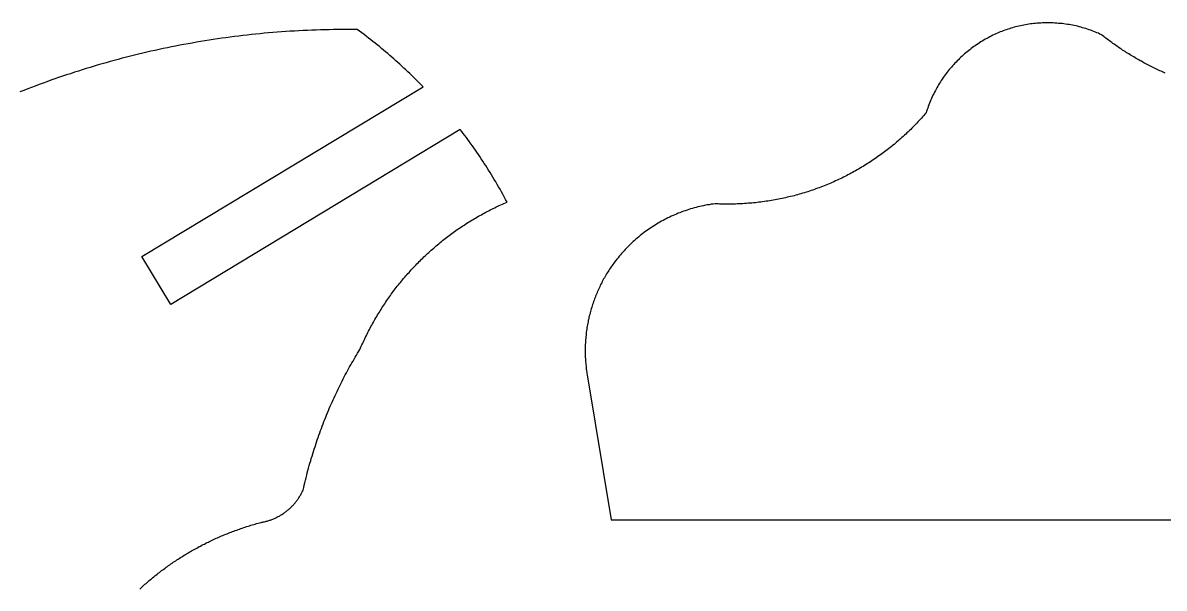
# Model space of a CAD drawing. Extents: x 25 to 747, y 34 to 1185.
# Drawn here: x 432.3 to 558, y 834.8 to 897 of the extents above; entities that cross this region are included whole.
import ezdxf

# ---------------------------------------------------------------- set-up
doc = ezdxf.new("R2010")
doc.units = 0
doc.layers.add('Default_Layer', color=1, linetype='CONTINUOUS')

msp = doc.modelspace()

# ---------------------------------------------------------------- linework, layer by layer
at = {"layer": 'Default_Layer'}
for points in [[(445.21, 834.69), (445.33, 834.8), (445.44, 834.9), (445.56, 835.01), (445.68, 835.12), (445.79, 835.22), (445.91, 835.32), (446.03, 835.43), (446.15, 835.53), (446.27, 835.63), (446.39, 835.73), (446.51, 835.83), (446.64, 835.93), (446.76, 836.03), (446.88, 836.13), (447, 836.23), (447.13, 836.33), (447.25, 836.43), (447.38, 836.52), (447.5, 836.62), (447.63, 836.72), (447.75, 836.81), (447.88, 836.9), (448.01, 837), (448.13, 837.09), (448.26, 837.18), (448.39, 837.28), (448.52, 837.37), (448.65, 837.46), (448.78, 837.55), (448.91, 837.64), (449.04, 837.72), (449.18, 837.81), (449.31, 837.9), (449.44, 837.99), (449.57, 838.07), (449.71, 838.16), (449.84, 838.24), (449.98, 838.33), (450.11, 838.41), (450.25, 838.49), (450.38, 838.57), (450.52, 838.66), (450.66, 838.74), (450.79, 838.82), (450.93, 838.9), (451.07, 838.98), (451.21, 839.05), (451.35, 839.13), (451.49, 839.21), (451.63, 839.28), (451.77, 839.36), (451.91, 839.43), (452.05, 839.51), (452.2, 839.58), (452.34, 839.65), (452.48, 839.73), (452.62, 839.8), (452.77, 839.87), (452.91, 839.94), (453.06, 840.01), (453.2, 840.08), (453.35, 840.14), (453.5, 840.21), (453.64, 840.28), (453.79, 840.34), (453.94, 840.41), (454.09, 840.47), (454.23, 840.54), (454.38, 840.6), (454.53, 840.66), (454.68, 840.72), (454.83, 840.78), (454.98, 840.84), (455.13, 840.9), (455.29, 840.96), (455.44, 841.02), (455.59, 841.08), (455.74, 841.13), (455.9, 841.19), (456.05, 841.24), (456.2, 841.3), (456.36, 841.35), (456.51, 841.41), (456.67, 841.46), (456.83, 841.51), (456.98, 841.56), (457.14, 841.61), (457.3, 841.66), (457.45, 841.71), (457.61, 841.75), (457.77, 841.8), (457.93, 841.85), (458.09, 841.89), (458.25, 841.94), (458.41, 841.98), (458.57, 842.02), (458.66, 842.04), (458.76, 842.06), (458.86, 842.08), (458.95, 842.1), (459.05, 842.13), (459.14, 842.15), (459.23, 842.18), (459.33, 842.2), (459.42, 842.23), (459.51, 842.26), (459.6, 842.29), (459.69, 842.33), (459.78, 842.36), (459.87, 842.39), (459.96, 842.43), (460.05, 842.47), (460.13, 842.51), (460.22, 842.55), (460.31, 842.59), (460.39, 842.63), (460.47, 842.68), (460.56, 842.72), (460.64, 842.77), (460.72, 842.82), (460.8, 842.86), (460.88, 842.91), (460.96, 842.97), (461.04, 843.02), (461.12, 843.07), (461.19, 843.13), (461.27, 843.18), (461.34, 843.24), (461.42, 843.3), (461.49, 843.36), (461.56, 843.42), (461.63, 843.48), (461.7, 843.54), (461.77, 843.6), (461.84, 843.67), (461.91, 843.73), (461.97, 843.8), (462.04, 843.87), (462.1, 843.94), (462.17, 844.01), (462.23, 844.08), (462.29, 844.15), (462.35, 844.22), (462.41, 844.29), (462.47, 844.37), (462.53, 844.44), (462.58, 844.52), (462.64, 844.59), (462.69, 844.67), (462.74, 844.75), (462.8, 844.83), (462.85, 844.91), (462.9, 844.99), (462.94, 845.07), (462.99, 845.16), (463.04, 845.24), (463.08, 845.33), (463.12, 845.41), (463.17, 845.5), (463.21, 845.58), (463.27, 845.86), (463.33, 846.13), (463.4, 846.4), (463.46, 846.67), (463.53, 846.94), (463.6, 847.21), (463.67, 847.48), (463.74, 847.75), (463.81, 848.01), (463.89, 848.28), (463.96, 848.54), (464.04, 848.81), (464.11, 849.07), (464.19, 849.33), (464.27, 849.59), (464.35, 849.85), (464.43, 850.1), (464.52, 850.36), (464.6, 850.62), (464.68, 850.87), (464.77, 851.13), (464.86, 851.38), (464.95, 851.63), (465.03, 851.88), (465.13, 852.13), (465.22, 852.38), (465.31, 852.63), (465.4, 852.87), (465.5, 853.12), (465.59, 853.36), (465.69, 853.61), (465.79, 853.85), (465.89, 854.09), (465.99, 854.33), (466.09, 854.57), (466.19, 854.81), (466.3, 855.05), (466.4, 855.28), (466.51, 855.52), (466.61, 855.75), (466.72, 855.99), (466.83, 856.22), (466.94, 856.45), (467.05, 856.68), (467.16, 856.91), (467.27, 857.14), (467.39, 857.37), (467.5, 857.59), (467.62, 857.82), (467.73, 858.04), (467.85, 858.26), (467.97, 858.49), (468.09, 858.71), (468.21, 858.93), (468.33, 859.14), (468.45, 859.36), (468.58, 859.58), (468.7, 859.79), (468.82, 860.01), (468.95, 860.22), (469.08, 860.43), (469.21, 860.65), (469.33, 860.86), (469.46, 861.06), (469.54, 861.24), (469.61, 861.41), (469.69, 861.58), (469.77, 861.75), (469.84, 861.92), (469.92, 862.09), (470, 862.25), (470.08, 862.42), (470.17, 862.59), (470.25, 862.75), (470.33, 862.92), (470.42, 863.08), (470.5, 863.25), (470.59, 863.41), (470.68, 863.58), (470.76, 863.74), (470.85, 863.9), (470.94, 864.06), (471.03, 864.22), (471.12, 864.38), (471.22, 864.54), (471.31, 864.7), (471.4, 864.86), (471.5, 865.02), (471.6, 865.17), (471.69, 865.33), (471.79, 865.48), (471.89, 865.64), (471.99, 865.79), (472.09, 865.95), (472.19, 866.1), (472.29, 866.25), (472.4, 866.4), (472.5, 866.55), (472.6, 866.7), (472.71, 866.85), (472.82, 867), (472.92, 867.15), (473.03, 867.3), (473.14, 867.44), (473.25, 867.59), (473.36, 867.73), (473.47, 867.88), (473.58, 868.02), (473.7, 868.16), (473.81, 868.31), (473.92, 868.45), (474.04, 868.59), (474.16, 868.73), (474.27, 868.87), (474.39, 869.01), (474.51, 869.15), (474.63, 869.28), (474.75, 869.42), (474.87, 869.55), (474.99, 869.69), (475.11, 869.82), (475.24, 869.96), (475.36, 870.09), (475.49, 870.22), (475.61, 870.35), (475.74, 870.48), (475.87, 870.61), (475.99, 870.74), (476.12, 870.87), (476.25, 871), (476.38, 871.13), (476.51, 871.25), (476.65, 871.38), (476.78, 871.5), (476.91, 871.62), (477.05, 871.75), (477.18, 871.87), (477.32, 871.99), (477.45, 872.11), (477.59, 872.23), (477.73, 872.35), (477.87, 872.47), (478.01, 872.59), (478.15, 872.7), (478.29, 872.82), (478.43, 872.93), (478.57, 873.05), (478.71, 873.16), (478.86, 873.27), (479, 873.38), (479.14, 873.49), (479.29, 873.6), (479.44, 873.71), (479.58, 873.82), (479.73, 873.93), (479.88, 874.04), (480.03, 874.14), (480.18, 874.25), (480.33, 874.35), (480.48, 874.45), (480.63, 874.56), (480.78, 874.66), (480.94, 874.76), (481.09, 874.86), (481.25, 874.96), (481.4, 875.06), (481.56, 875.15), (481.71, 875.25), (481.87, 875.35), (482.03, 875.44), (482.19, 875.53), (482.35, 875.63), (482.51, 875.72), (482.67, 875.81), (482.83, 875.9), (482.99, 875.99), (483.15, 876.08), (483.31, 876.16), (483.48, 876.25), (483.64, 876.34), (483.81, 876.42), (483.97, 876.51), (484.14, 876.59), (484.3, 876.67), (484.47, 876.75), (484.64, 876.83), (484.81, 876.91), (484.98, 876.99), (485.15, 877.07), (485.32, 877.14), (485.49, 877.22), (485.66, 877.29), (485.5, 877.58), (485.35, 877.86), (485.2, 878.14), (485.04, 878.42), (484.89, 878.69), (484.73, 878.96), (484.58, 879.23), (484.42, 879.5), (484.26, 879.76), (484.1, 880.02), (483.95, 880.28), (483.79, 880.54), (483.63, 880.8), (483.47, 881.05), (483.31, 881.3), (483.15, 881.55), (482.99, 881.8), (482.82, 882.04), (482.66, 882.29), (482.5, 882.53), (482.34, 882.77), (482.17, 883), (482.01, 883.24), (481.84, 883.47), (481.68, 883.7), (481.51, 883.93), (481.34, 884.16), (481.18, 884.38), (481.01, 884.61), (480.84, 884.83), (480.67, 885.05), (480.5, 885.27), (448.64, 866.03), (445.46, 871.29), (445.46, 871.29), (476.42, 889.98), (476.21, 890.19), (476, 890.4), (475.79, 890.61), (475.58, 890.82), (475.37, 891.03), (475.16, 891.23), (474.95, 891.44), (474.74, 891.64), (474.52, 891.84), (474.3, 892.04), (474.09, 892.25), (473.87, 892.45), (473.65, 892.64), (473.42, 892.84), (473.2, 893.04), (472.98, 893.24), (472.75, 893.43), (472.52, 893.63), (472.29, 893.82), (472.06, 894.01), (471.83, 894.2), (471.6, 894.4), (471.36, 894.59), (471.13, 894.78), (470.89, 894.97), (470.65, 895.15), (470.41, 895.34), (470.16, 895.53), (469.92, 895.72), (469.67, 895.9), (469.42, 896.09), (469.17, 896.27), (468.9, 896.27), (468.62, 896.28), (468.32, 896.28), (468.01, 896.28), (467.53, 896.28), (467.05, 896.27), (466.56, 896.27), (466.08, 896.26), (465.6, 896.25), (465.12, 896.24), (464.64, 896.22), (464.16, 896.2), (463.68, 896.18), (463.2, 896.16), (462.73, 896.14), (462.25, 896.11), (461.77, 896.08), (461.3, 896.05), (460.82, 896.02), (460.35, 895.98), (459.87, 895.94), (459.4, 895.9), (458.93, 895.86), (458.46, 895.81), (457.98, 895.77), (457.51, 895.72), (457.04, 895.67), (456.58, 895.61), (456.11, 895.56), (455.64, 895.5), (455.17, 895.44), (454.71, 895.37), (454.24, 895.31), (453.78, 895.24), (453.31, 895.17), (452.85, 895.1), (452.39, 895.03), (451.92, 894.95), (451.46, 894.87), (451, 894.79), (450.54, 894.71), (450.08, 894.63), (449.63, 894.54), (449.17, 894.45), (448.71, 894.36), (448.26, 894.27), (447.8, 894.18), (447.35, 894.08), (446.9, 893.98), (446.44, 893.88), (445.99, 893.77), (445.54, 893.67), (445.09, 893.56), (444.64, 893.45), (444.2, 893.34), (443.75, 893.23), (443.3, 893.11), (442.86, 892.99), (442.41, 892.87), (441.97, 892.75), (441.53, 892.63), (441.09, 892.5), (440.65, 892.38), (440.21, 892.25), (439.77, 892.11), (439.33, 891.98), (438.89, 891.84), (438.46, 891.71), (438.02, 891.57), (437.59, 891.42), (437.15, 891.28), (436.72, 891.14), (436.29, 890.99), (435.86, 890.84), (435.43, 890.69), (435, 890.53), (434.58, 890.38), (434.15, 890.22), (433.72, 890.06), (433.3, 889.9), (432.88, 889.74), (432.46, 889.57), (432.03, 889.41)], [(558.12, 891.48), (557.98, 891.55), (557.83, 891.61), (557.68, 891.68), (557.53, 891.75), (557.38, 891.82), (557.24, 891.89), (557.09, 891.96), (556.95, 892.03), (556.8, 892.1), (556.65, 892.17), (556.51, 892.25), (556.37, 892.32), (556.22, 892.39), (556.08, 892.47), (555.94, 892.54), (555.79, 892.62), (555.65, 892.7), (555.51, 892.78), (555.37, 892.85), (555.23, 892.93), (555.09, 893.01), (554.95, 893.09), (554.81, 893.17), (554.67, 893.26), (554.53, 893.34), (554.39, 893.42), (554.26, 893.51), (554.12, 893.59), (553.98, 893.67), (553.85, 893.76), (553.71, 893.85), (553.58, 893.93), (553.44, 894.02), (553.31, 894.11), (553.18, 894.2), (553.04, 894.29), (552.91, 894.38), (552.78, 894.47), (552.65, 894.56), (552.52, 894.65), (552.38, 894.75), (552.25, 894.84), (552.13, 894.93), (552, 895.03), (551.87, 895.12), (551.74, 895.22), (551.61, 895.31), (551.49, 895.41), (551.36, 895.51), (551.23, 895.61), (551.11, 895.71), (550.94, 895.78), (550.78, 895.86), (550.61, 895.93), (550.44, 896), (550.27, 896.07), (550.1, 896.13), (549.93, 896.2), (549.75, 896.26), (549.58, 896.32), (549.4, 896.38), (549.22, 896.43), (549.04, 896.48), (548.86, 896.53), (548.68, 896.58), (548.49, 896.63), (548.31, 896.67), (548.12, 896.71), (547.93, 896.75), (547.74, 896.79), (547.55, 896.82), (547.36, 896.85), (547.17, 896.88), (546.97, 896.9), (546.78, 896.93), (546.59, 896.95), (546.39, 896.96), (546.19, 896.98), (545.99, 896.99), (545.8, 897), (545.6, 897.01), (545.4, 897.01), (545.19, 897.01), (545, 897.01), (544.81, 897.01), (544.62, 897), (544.43, 896.99), (544.23, 896.98), (544.04, 896.97), (543.86, 896.95), (543.67, 896.93), (543.48, 896.91), (543.29, 896.89), (543.11, 896.86), (542.92, 896.83), (542.74, 896.8), (542.56, 896.77), (542.38, 896.73), (542.2, 896.7), (542.02, 896.66), (541.84, 896.61), (541.66, 896.57), (541.49, 896.52), (541.31, 896.47), (541.14, 896.42), (540.97, 896.37), (540.8, 896.31), (540.63, 896.26), (540.46, 896.2), (540.3, 896.14), (540.13, 896.07), (539.97, 896.01), (539.81, 895.94), (539.65, 895.87), (539.49, 895.8), (539.32, 895.72), (539.15, 895.64), (538.98, 895.56), (538.81, 895.47), (538.64, 895.38), (538.48, 895.29), (538.31, 895.2), (538.15, 895.11), (537.99, 895.01), (537.83, 894.91), (537.67, 894.81), (537.52, 894.71), (537.36, 894.61), (537.21, 894.5), (537.06, 894.4), (536.9, 894.29), (536.76, 894.18), (536.61, 894.06), (536.46, 893.95), (536.32, 893.83), (536.18, 893.71), (536.03, 893.59), (535.9, 893.47), (535.76, 893.34), (535.62, 893.22), (535.49, 893.09), (535.36, 892.96), (535.22, 892.83), (535.1, 892.7), (534.97, 892.56), (534.84, 892.43), (534.72, 892.29), (534.6, 892.15), (534.48, 892.01), (534.36, 891.87), (534.24, 891.72), (534.13, 891.58), (534.02, 891.43), (533.9, 891.28), (533.8, 891.13), (533.69, 890.98), (533.58, 890.83), (533.48, 890.67), (533.38, 890.51), (533.28, 890.36), (533.18, 890.2), (533.09, 890.04), (533, 889.87), (532.9, 889.71), (532.82, 889.55), (532.73, 889.38), (532.64, 889.21), (532.56, 889.04), (532.48, 888.87), (532.4, 888.7), (532.33, 888.53), (532.25, 888.35), (532.18, 888.18), (532.11, 888), (532.04, 887.82), (531.98, 887.64), (531.92, 887.46), (531.86, 887.28), (531.8, 887.1), (531.67, 886.95), (531.55, 886.81), (531.42, 886.67), (531.29, 886.53), (531.16, 886.39), (531.04, 886.25), (530.91, 886.11), (530.77, 885.97), (530.64, 885.83), (530.51, 885.7), (530.38, 885.56), (530.24, 885.43), (530.11, 885.29), (529.97, 885.16), (529.83, 885.03), (529.7, 884.9), (529.56, 884.77), (529.42, 884.64), (529.28, 884.51), (529.14, 884.38), (528.99, 884.26), (528.85, 884.13), (528.71, 884.01), (528.56, 883.88), (528.42, 883.76), (528.27, 883.64), (528.12, 883.52), (527.98, 883.4), (527.83, 883.28), (527.68, 883.16), (527.53, 883.05), (527.38, 882.93), (527.23, 882.82), (527.07, 882.7), (526.92, 882.59), (526.77, 882.48), (526.61, 882.37), (526.46, 882.26), (526.3, 882.15), (526.14, 882.04), (525.99, 881.93), (525.83, 881.83), (525.67, 881.72), (525.51, 881.62), (525.35, 881.52), (525.19, 881.41), (525.03, 881.31), (524.86, 881.21), (524.7, 881.12), (524.54, 881.02), (524.37, 880.92), (524.21, 880.83), (524.04, 880.73), (523.87, 880.64), (523.71, 880.55), (523.54, 880.46), (523.37, 880.37), (523.2, 880.28), (523.03, 880.19), (522.86, 880.1), (522.69, 880.02), (522.52, 879.93), (522.34, 879.85), (522.17, 879.77), (522, 879.69), (521.82, 879.61), (521.65, 879.53), (521.47, 879.45), (521.3, 879.38), (521.12, 879.3), (520.94, 879.23), (520.76, 879.15), (520.58, 879.08), (520.41, 879.01), (520.23, 878.94), (520.04, 878.87), (519.86, 878.81), (519.68, 878.74), (519.5, 878.68), (519.32, 878.61), (519.13, 878.55), (518.95, 878.49), (518.77, 878.43), (518.58, 878.37), (518.4, 878.31), (518.21, 878.26), (518.02, 878.2), (517.84, 878.15), (517.65, 878.09), (517.46, 878.04), (517.27, 877.99), (517.08, 877.94), (516.89, 877.9), (516.7, 877.85), (516.51, 877.81), (516.32, 877.76), (516.13, 877.72), (515.94, 877.68), (515.75, 877.64), (515.56, 877.6), (515.36, 877.56), (515.17, 877.53), (514.97, 877.49), (514.78, 877.46), (514.58, 877.43), (514.39, 877.4), (514.19, 877.37), (514, 877.34), (513.8, 877.31), (513.6, 877.29), (513.4, 877.26), (513.21, 877.24), (513.01, 877.22), (512.81, 877.2), (512.61, 877.18), (512.41, 877.16), (512.21, 877.15), (512.01, 877.13), (511.81, 877.12), (511.61, 877.11), (511.41, 877.09), (511.21, 877.09), (511, 877.08), (510.8, 877.07), (510.6, 877.07), (510.39, 877.06), (510.19, 877.06), (509.99, 877.06), (509.8, 877.06), (509.61, 877.06), (509.43, 877.07), (509.24, 877.07), (509.06, 877.07), (508.89, 877.08), (508.72, 877.09), (508.56, 877.1), (508.34, 877.07), (508.13, 877.04), (507.92, 877), (507.71, 876.97), (507.5, 876.93), (507.3, 876.89), (507.09, 876.84), (506.88, 876.8), (506.68, 876.75), (506.48, 876.7), (506.27, 876.64), (506.07, 876.59), (505.87, 876.53), (505.67, 876.47), (505.48, 876.4), (505.28, 876.34), (505.09, 876.27), (504.89, 876.2), (504.7, 876.12), (504.51, 876.05), (504.32, 875.97), (504.13, 875.89), (503.94, 875.81), (503.75, 875.72), (503.57, 875.64), (503.38, 875.55), (503.2, 875.46), (503.02, 875.36), (502.84, 875.27), (502.66, 875.17), (502.48, 875.07), (502.31, 874.97), (502.13, 874.87), (501.96, 874.76), (501.79, 874.65), (501.62, 874.54), (501.45, 874.43), (501.28, 874.31), (501.12, 874.2), (500.95, 874.08), (500.79, 873.96), (500.63, 873.84), (500.47, 873.71), (500.31, 873.59), (500.16, 873.46), (500, 873.33), (499.85, 873.2), (499.7, 873.06), (499.55, 872.93), (499.4, 872.79), (499.25, 872.65), (499.11, 872.51), (498.97, 872.37), (498.82, 872.22), (498.68, 872.07), (498.55, 871.93), (498.41, 871.78), (498.28, 871.62), (498.14, 871.47), (498.01, 871.32), (497.88, 871.16), (497.76, 871), (497.63, 870.84), (497.51, 870.68), (497.41, 870.55), (497.32, 870.43), (497.23, 870.3), (497.14, 870.17), (497.05, 870.04), (496.96, 869.91), (496.87, 869.77), (496.79, 869.64), (496.7, 869.51), (496.62, 869.37), (496.54, 869.23), (496.46, 869.1), (496.38, 868.96), (496.3, 868.82), (496.22, 868.68), (496.15, 868.54), (496.08, 868.4), (496, 868.26), (495.93, 868.11), (495.86, 867.97), (495.79, 867.82), (495.73, 867.68), (495.66, 867.53), (495.59, 867.38), (495.53, 867.23), (495.47, 867.09), (495.41, 866.94), (495.35, 866.78), (495.29, 866.63), (495.24, 866.48), (495.18, 866.33), (495.13, 866.17), (495.08, 866.02), (495.03, 865.87), (494.98, 865.71), (494.93, 865.55), (494.89, 865.4), (494.84, 865.24), (494.8, 865.08), (494.76, 864.92), (494.72, 864.76), (494.68, 864.6), (494.65, 864.44), (494.61, 864.28), (494.58, 864.11), (494.55, 863.95), (494.52, 863.79), (494.49, 863.62), (494.46, 863.46), (494.44, 863.29), (494.42, 863.13), (494.39, 862.96), (494.37, 862.8), (494.36, 862.63), (494.34, 862.46), (494.32, 862.29), (494.31, 862.12), (494.3, 861.95), (494.29, 861.78), (494.28, 861.61), (494.28, 861.44), (494.27, 861.27), (494.27, 861.1), (494.27, 860.93), (494.27, 860.75), (494.27, 860.58), (494.28, 860.4), (494.28, 860.23), (494.29, 860.05), (494.3, 859.88), (494.31, 859.71), (494.33, 859.54), (494.34, 859.38), (494.36, 859.21), (494.37, 859.05), (494.39, 858.89), (494.42, 858.73), (494.44, 858.57), (494.46, 858.42), (494.49, 858.27), (497.13, 842.31), (650.05, 842.31)]]:
    msp.add_lwpolyline(points, dxfattribs=at)

doc.saveas('drawing.dxf')
